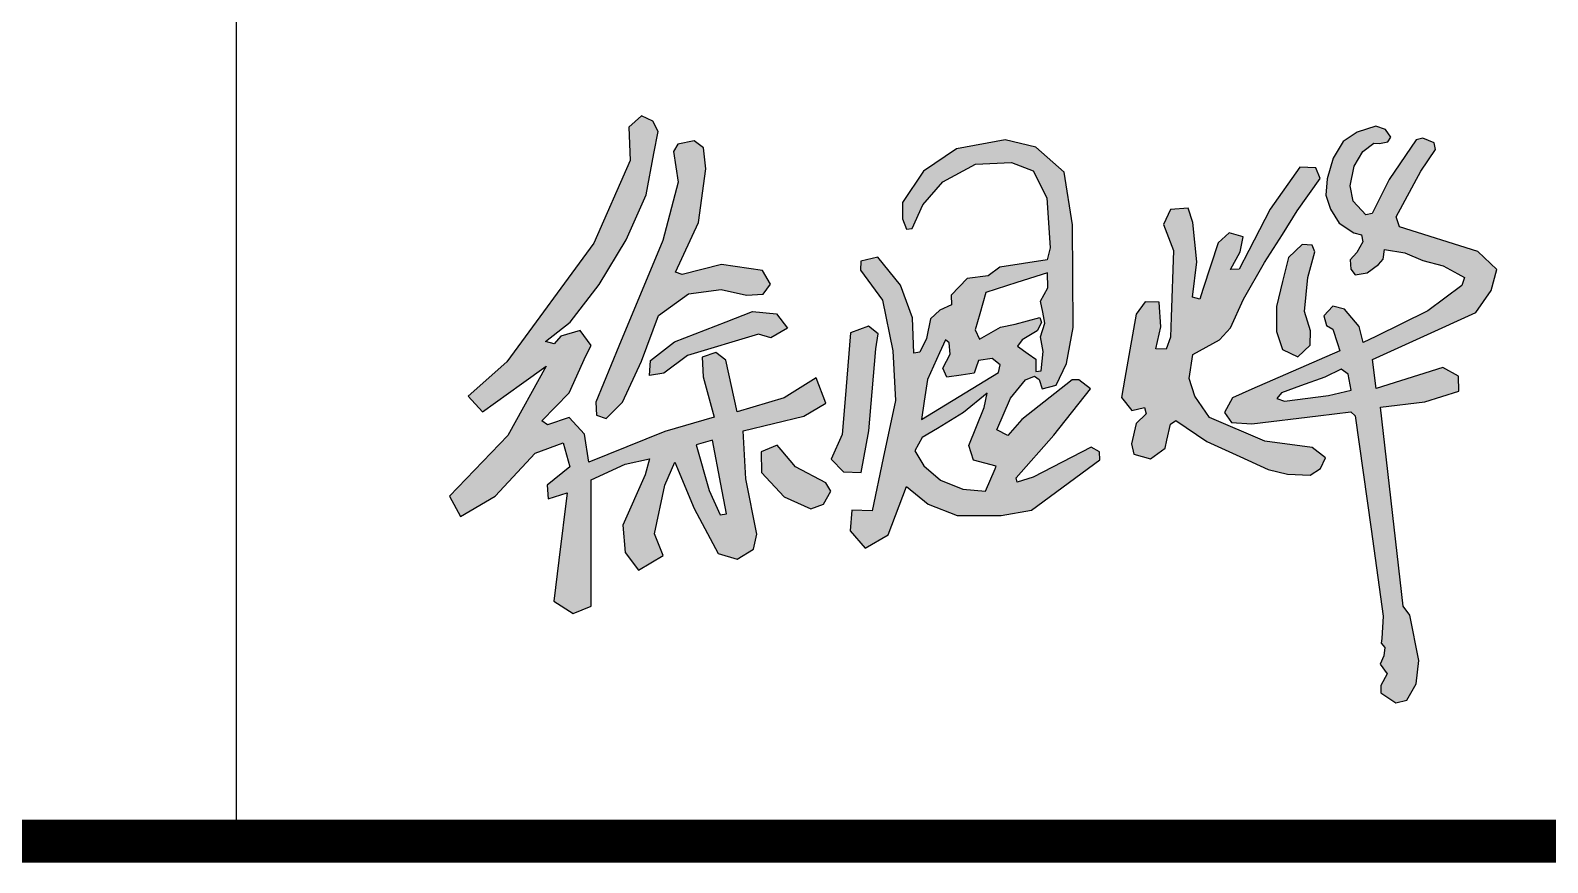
# Model space of a CAD drawing. Extents: x -417156 to 1571408, y 205758 to 1045562.
# Drawn here: x 1025316 to 1028855, y 902281 to 904224 of the extents above; entities that cross this region are included whole.
import ezdxf

# ---------------------------------------------------------------- set-up
doc = ezdxf.new("R2010")
doc.units = 0
doc.header["$LTSCALE"] = 1000
doc.header["$MEASUREMENT"] = 0
doc.layers.get('0').update_dxf_attribs({"linetype": 'CONTINUOUS'})
doc.layers.add('PP-PM-TK', color=7, linetype='CONTINUOUS')
doc.layers.add('PUB_TITLE', color=4, linetype='CONTINUOUS')

msp = doc.modelspace()

# ---------------------------------------------------------------- hatches: boundary and pattern name
h = msp.add_hatch(color=256)
h.paths.add_polyline_path([(1028389.4, 903421.4), (1028373.1, 903433.1), (1028334.9, 903414.8), (1028278.3, 903393.9), (1028234, 903377.6), (1028222.8, 903364.4), (1028240.6, 903358.3), (1028343.5, 903371.5), (1028396, 903384.2)], flags=16)
h.paths.add_polyline_path([(1028449.4, 903960.8), (1028462.4, 903959.7), (1028481.6, 903963.8), (1028488.8, 903974.7), (1028476.6, 903992.7), (1028453.6, 904000.6), (1028410.5, 903986.4), (1028377.9, 903964.2), (1028354.5, 903925.8), (1028340.6, 903877.5), (1028336.9, 903839.1), (1028348.2, 903806.5), (1028368.3, 903773.9), (1028402.6, 903751.7), (1028420.1, 903747.1), (1028423.5, 903730.4), (1028409.7, 903705.8), (1028393.7, 903688.3), (1028395.4, 903666.6), (1028405.4, 903653.6), (1028433.5, 903658.2), (1028460.2, 903677.1), (1028470.7, 903690), (1028474.1, 903712.2), (1028521.1, 903704.7), (1028563.7, 903686.7), (1028610.6, 903674.6), (1028644.9, 903655.8), (1028660.7, 903647.2), (1028654.1, 903628.6), (1028575.4, 903569.5), (1028453.7, 903509.7), (1028424.1, 903495.2), (1028414.8, 903532.7), (1028380.4, 903573.2), (1028353.2, 903580.4), (1028332.3, 903557.8), (1028338.6, 903534.8), (1028353.7, 903526.4), (1028364.5, 903493), (1028370, 903476.2), (1028164.5, 903386.2), (1028119.5, 903366.5), (1028100.8, 903331.7), (1028117.5, 903308.7), (1028164.8, 903305.7), (1028319.2, 903324.1), (1028395.2, 903333.2), (1028405.8, 903324.6), (1028442.6, 903060.1), (1028470.9, 902856.7), (1028467.9, 902804.6), (1028465.9, 902793.3), (1028474.6, 902783.2), (1028472.8, 902763.9), (1028464.2, 902744.6), (1028480.1, 902721.8), (1028465.8, 902694.9), (1028465.4, 902677.7), (1028500.6, 902654), (1028526.1, 902660.3), (1028547.5, 902698.7), (1028554.2, 902752.8), (1028533, 902858.7), (1028517.5, 902880.1), (1028464.3, 903344.8), (1028567.7, 903357.2), (1028647, 903382), (1028646.2, 903416.7), (1028609.8, 903437.4), (1028454.4, 903387.8), (1028446.1, 903455.5), (1028566, 903510.1), (1028687, 903565.1), (1028722.4, 903617), (1028735.6, 903665.7), (1028691.8, 903707.9), (1028509, 903765.7), (1028501.4, 903788.9), (1028559.1, 903895), (1028593.2, 903946.1), (1028589.9, 903961.5), (1028563.6, 903972.5), (1028548.1, 903968.8), (1028484.8, 903875.5), (1028445.4, 903796.3), (1028430.4, 903793.1), (1028401.1, 903825.5), (1028393.8, 903860.8), (1028403.2, 903907), (1028423.5, 903940.9)])
h.paths.add_polyline_path([(1028305.2, 903722.6), (1028282.2, 903723.8), (1028250.1, 903694.1), (1028236.1, 903637.8), (1028221.7, 903579.4), (1028222.2, 903520.9), (1028236.1, 903479.2), (1028271.9, 903462.2), (1028300.4, 903488.8), (1028301.6, 903522.8), (1028287.1, 903567.6), (1028294.9, 903646.9), (1028311.3, 903706.9)], flags=17)
h.paths.add_polyline_path([(1028026.6, 903775.4), (1028016.2, 903809.3), (1027975.2, 903805.7), (1027958.7, 903771.1), (1027981.7, 903709.8), (1027976.7, 903554.9), (1027975.1, 903507.6), (1027965.1, 903479.6), (1027940.6, 903481), (1027952.1, 903532.2), (1027948.5, 903589.8), (1027916.1, 903590.5), (1027894.4, 903561.7), (1027880, 903478.1), (1027868.6, 903412), (1027860.9, 903367.3), (1027884.3, 903336.9), (1027913.9, 903343.4), (1027918.2, 903329), (1027894.4, 903306.2), (1027883.6, 903258.7), (1027889.3, 903234.9), (1027928.3, 903224.1), (1027962.2, 903248.6), (1027966.5, 903267.3), (1027975.2, 903304.7), (1027987.4, 903313.4), (1028059.6, 903264.4), (1028136.7, 903229.1), (1028202.4, 903199.1), (1028247.8, 903188), (1028300.5, 903185.9), (1028325, 903201), (1028336.5, 903226.2), (1028305.5, 903250.7), (1028195.2, 903265.1), (1028066.1, 903320.2), (1028031.5, 903369.9), (1028018.5, 903411.7), (1028027.1, 903467.2), (1028089.2, 903501.8), (1028115.1, 903529.7), (1028145, 903596.4), (1028194, 903682.3), (1028235.7, 903747.7), (1028270.5, 903802.4), (1028323.9, 903878.3), (1028314.1, 903902.9), (1028276.5, 903904.7), (1028207.6, 903806.4), (1028157.7, 903710.2), (1028135, 903666.4), (1028114.6, 903665.9), (1028137.4, 903707.1), (1028144.2, 903742.2), (1028111.6, 903751.4), (1028086.3, 903728), (1028069.1, 903675.8), (1028050.3, 903618.9), (1028042.9, 903596.4), (1028026, 903601.4), (1028035.9, 903683.8)])
h.paths.add_polyline_path([(1027540.4, 903344), (1027547, 903376.8), (1027492, 903331.7), (1027431.3, 903294.9), (1027396, 903273.4), (1027378.8, 903242.4), (1027399.3, 903207.2), (1027438.7, 903174.4), (1027490.4, 903153.1), (1027543.7, 903148.2), (1027565.8, 903200.6), (1027568.4, 903206.7), (1027515, 903221.1), (1027504.3, 903254.7)], flags=16)
h.paths.add_polyline_path([(1027688.6, 903622.7), (1027687.9, 903657.9), (1027616.1, 903635.1), (1027544.1, 903612.2), (1027529.8, 903562.6), (1027519, 903525.3), (1027529.1, 903503.2), (1027578.1, 903531.3), (1027612.8, 903538.5), (1027670.3, 903553.5), (1027674.2, 903542.4), (1027663.8, 903522.8), (1027628.5, 903501.9), (1027618, 903486.9), (1027642.8, 903469.2), (1027660.5, 903456.7), (1027661.1, 903428.1), (1027672.9, 903429.4), (1027678.1, 903474.5), (1027671.6, 903508.4), (1027682.1, 903540.4), (1027676.8, 903565.9), (1027671.4, 903592.2)], flags=16)
h.paths.add_polyline_path([(1027458.7, 903495), (1027449.8, 903501.7), (1027436.2, 903471.3), (1027408.4, 903408.7), (1027400.7, 903358.1), (1027394.3, 903315.9), (1027449.8, 903349.6), (1027574, 903425.2), (1027577.8, 903443.5), (1027559.1, 903458.1), (1027526.7, 903453.1), (1027520.9, 903435.3), (1027517.2, 903423.6), (1027486.9, 903419.5), (1027452.8, 903414.8), (1027444.2, 903435.7), (1027461.2, 903468)], flags=16)
h.paths.add_polyline_path([(1027345.2, 903629.2), (1027291.9, 903694.4), (1027252.7, 903685.3), (1027251.7, 903664.2), (1027303, 903593.9), (1027327.1, 903476.3), (1027333.1, 903360), (1027305, 903225.4), (1027279.3, 903102.8), (1027231.5, 903103.8), (1027227.5, 903055.6), (1027262.7, 903015.4), (1027316, 903046.5), (1027359.3, 903159.1), (1027409.6, 903117.9), (1027477, 903091.8), (1027579.6, 903091.8), (1027651, 903103.8), (1027809.9, 903221.4), (1027809.2, 903240.5), (1027789.5, 903251.3), (1027654.7, 903180.8), (1027617.2, 903169.5), (1027615.2, 903179.3), (1027702.6, 903279.5), (1027787.9, 903386.9), (1027761.2, 903408), (1027745.7, 903408), (1027628, 903315.7), (1027595.2, 903278.6), (1027569.8, 903291.6), (1027602, 903365.3), (1027636.4, 903408.5), (1027657.3, 903417.1), (1027668.9, 903409.4), (1027675.9, 903387.6), (1027707.8, 903396.2), (1027731.9, 903446.7), (1027747.5, 903530.6), (1027745.9, 903770.2), (1027726.5, 903893.2), (1027661.1, 903951.7), (1027588.9, 903968.3), (1027475.7, 903947.8), (1027398.6, 903895.2), (1027349.8, 903822), (1027350, 903784.3), (1027358.8, 903760.1), (1027372.5, 903761.8), (1027397, 903816.5), (1027443.7, 903870.2), (1027520.1, 903911.4), (1027604.2, 903915.6), (1027654.8, 903895.9), (1027686.6, 903833.3), (1027694.3, 903716.7), (1027687.4, 903688.5), (1027576.7, 903671.3), (1027549.2, 903650.7), (1027500.3, 903644.7), (1027463.4, 903605.7), (1027464.2, 903583.4), (1027436.8, 903570.6), (1027415.3, 903550.9), (1027405.9, 903504.6), (1027390.4, 903472.8), (1027376.5, 903470.6), (1027372.9, 903552.9)])
h.paths.add_polyline_path([(1027293.3, 903516), (1027270.3, 903533.9), (1027228.7, 903518.3), (1027215.7, 903363.7), (1027208.7, 903280.8), (1027183.2, 903223.3), (1027211.8, 903193.4), (1027253.4, 903192.1), (1027271.6, 903289.6), (1027284.6, 903444.3), (1027287.7, 903481)])
h.paths.add_polyline_path([(1027057.8, 903255.5), (1027020.2, 903240.2), (1027020.9, 903191.7), (1027074, 903135.3), (1027135.6, 903107.5), (1027165.4, 903117.8), (1027182.3, 903148.3), (1027171.3, 903167.7), (1027100.6, 903205.3), (1027066.9, 903244.8)])
h.paths.add_polyline_path([(1026907, 903267.3), (1026868.4, 903256.4), (1026898.8, 903150.2), (1026924.8, 903093.2), (1026939, 903095.8), (1026926.1, 903165.1)], flags=16)
h.paths.add_polyline_path([(1026759.4, 903418.7), (1026762, 903453.6), (1026817.9, 903497), (1026938.4, 903543.7), (1027000.3, 903567.7), (1027056.2, 903562.1), (1027081.9, 903528.5), (1027043, 903506.2), (1027014.1, 903514.7), (1026848.2, 903464.8), (1026792.9, 903424)], flags=17)
h.paths.add_polyline_path([(1026885.5, 903949.9), (1026864.2, 903965.9), (1026825.6, 903958.5), (1026815.4, 903941.5), (1026826.9, 903869.7), (1026791, 903733.5), (1026688.5, 903487), (1026634.2, 903356.4), (1026636.2, 903326), (1026658.6, 903317.8), (1026696.6, 903355.8), (1026740.7, 903452.2), (1026780.7, 903558.6), (1026850.9, 903609.1), (1026926.7, 903619.3), (1026985.7, 903606.2), (1027025.1, 903608.5), (1027041.8, 903631.8), (1027023.3, 903663.4), (1026927.3, 903677.1), (1026836, 903654.4), (1026820.5, 903659.8), (1026873.6, 903775.7), (1026890.9, 903901.1)], flags=17)
h.paths.add_polyline_path([(1026767.3, 904012.4), (1026740.7, 904024.7), (1026711.3, 903998.1), (1026714.5, 903920), (1026629.9, 903727.2), (1026427.3, 903449.9), (1026336.4, 903370.2), (1026369.9, 903333.6), (1026460.9, 903398.9), (1026518.8, 903440.5), (1026428.9, 903278.7), (1026293.3, 903136.9), (1026318.8, 903089.1), (1026400.1, 903136.9), (1026492.7, 903237.3), (1026558.1, 903261.2), (1026574, 903205.4), (1026521.4, 903162.4), (1026523, 903130.5), (1026567.6, 903144.8), (1026548.5, 902987.1), (1026536.9, 902891.3), (1026582, 902862.8), (1026623.5, 902880.3), (1026623.5, 903175.1), (1026703.2, 903211.8), (1026759.9, 903224.2), (1026749.9, 903186.2), (1026697.3, 903069), (1026702.9, 903005.3), (1026734.2, 902964), (1026791.2, 902998.6), (1026771.1, 903048.9), (1026795.7, 903162.8), (1026819.1, 903216.4), (1026863.9, 903108.1), (1026919.7, 903003.1), (1026964.4, 902989.7), (1027002.4, 903013.2), (1027010.3, 903047.8), (1026984.6, 903177.3), (1026977.8, 903288.9), (1027119.8, 903323.5), (1027171.2, 903353.7), (1027148.8, 903412.9), (1027074, 903366), (1026964.4, 903333.6), (1026937.6, 903454.2), (1026914.1, 903472), (1026882.9, 903460.9), (1026885.1, 903415.1), (1026910.8, 903321.3), (1026795.7, 903287.8), (1026618, 903216.4), (1026607.9, 903281.1), (1026572.2, 903320.2), (1026521.9, 903303.5), (1026508.4, 903312.4), (1026572.2, 903378.3), (1026611.3, 903464.2), (1026623.6, 903488.1), (1026597.9, 903523.8), (1026553.2, 903510.4), (1026537.5, 903492.5), (1026517.4, 903498.1), (1026574.4, 903542.8), (1026642.6, 903631), (1026705.2, 903735.3), (1026752.1, 903840.2), (1026770, 903936.3), (1026779.6, 903987.9)])

# ---------------------------------------------------------------- linework, layer by layer
for p, q in [((1026740.7, 904024.7), (1026711.3, 903998.1)), ((1026767.3, 904012.4), (1026740.7, 904024.7)), ((1026779.6, 903987.9), (1026767.3, 904012.4)), ((1026711.3, 903998.1), (1026714.5, 903920)), ((1026770, 903936.3), (1026779.6, 903987.9)), ((1028410.5, 903986.4), (1028377.9, 903964.2)), ((1028453.6, 904000.6), (1028410.5, 903986.4)), ((1028476.6, 903992.7), (1028453.6, 904000.6)), ((1028488.8, 903974.7), (1028476.6, 903992.7)), ((1026825.6, 903958.5), (1026815.4, 903941.5)), ((1026815.4, 903941.5), (1026826.9, 903869.7)), ((1026864.2, 903965.9), (1026825.6, 903958.5)), ((1026885.5, 903949.9), (1026864.2, 903965.9)), ((1026890.9, 903901.1), (1026885.5, 903949.9)), ((1027475.7, 903947.8), (1027398.6, 903895.2)), ((1027588.9, 903968.3), (1027475.7, 903947.8)), ((1027661.1, 903951.7), (1027588.9, 903968.3)), ((1027726.5, 903893.2), (1027661.1, 903951.7)), ((1028377.9, 903964.2), (1028354.5, 903925.8)), ((1028403.2, 903907), (1028423.5, 903940.9)), ((1028423.5, 903940.9), (1028449.4, 903960.8)), ((1028449.4, 903960.8), (1028462.4, 903959.7)), ((1028462.4, 903959.7), (1028481.6, 903963.8)), ((1028481.6, 903963.8), (1028488.8, 903974.7)), ((1028548.1, 903968.8), (1028484.8, 903875.5)), ((1028563.6, 903972.5), (1028548.1, 903968.8)), ((1028559.1, 903895), (1028593.2, 903946.1)), ((1028589.9, 903961.5), (1028563.6, 903972.5)), ((1028593.2, 903946.1), (1028589.9, 903961.5)), ((1026714.5, 903920), (1026629.9, 903727.2)), ((1026752.1, 903840.2), (1026770, 903936.3)), ((1027443.7, 903870.2), (1027520.1, 903911.4)), ((1027520.1, 903911.4), (1027604.2, 903915.6)), ((1027604.2, 903915.6), (1027654.8, 903895.9)), ((1028276.5, 903904.7), (1028207.6, 903806.4)), ((1028314.1, 903902.9), (1028276.5, 903904.7)), ((1028354.5, 903925.8), (1028340.6, 903877.5)), ((1028393.8, 903860.8), (1028403.2, 903907)), ((1026826.9, 903869.7), (1026791, 903733.5)), ((1026873.6, 903775.7), (1026890.9, 903901.1)), ((1027398.6, 903895.2), (1027349.8, 903822)), ((1027397, 903816.5), (1027443.7, 903870.2)), ((1027654.8, 903895.9), (1027686.6, 903833.3)), ((1027745.9, 903770.2), (1027726.5, 903893.2)), ((1028270.5, 903802.4), (1028323.9, 903878.3)), ((1028323.9, 903878.3), (1028314.1, 903902.9)), ((1028340.6, 903877.5), (1028336.9, 903839.1)), ((1028484.8, 903875.5), (1028445.4, 903796.3)), ((1028501.4, 903788.9), (1028559.1, 903895)), ((1026705.2, 903735.3), (1026752.1, 903840.2)), ((1027686.6, 903833.3), (1027694.3, 903716.7)), ((1028336.9, 903839.1), (1028348.2, 903806.5)), ((1028401.1, 903825.5), (1028393.8, 903860.8)), ((1027349.8, 903822), (1027350, 903784.3)), ((1027372.5, 903761.8), (1027397, 903816.5)), ((1027975.2, 903805.7), (1027958.7, 903771.1)), ((1028016.2, 903809.3), (1027975.2, 903805.7)), ((1028026.6, 903775.4), (1028016.2, 903809.3)), ((1028207.6, 903806.4), (1028157.7, 903710.2)), ((1028235.7, 903747.7), (1028270.5, 903802.4)), ((1028348.2, 903806.5), (1028368.3, 903773.9)), ((1028430.4, 903793.1), (1028401.1, 903825.5)), ((1026820.5, 903659.8), (1026873.6, 903775.7)), ((1027350, 903784.3), (1027358.8, 903760.1)), ((1027747.5, 903530.6), (1027745.9, 903770.2)), ((1027958.7, 903771.1), (1027981.7, 903709.8)), ((1028035.9, 903683.8), (1028026.6, 903775.4)), ((1028368.3, 903773.9), (1028402.6, 903751.7)), ((1028445.4, 903796.3), (1028430.4, 903793.1)), ((1028509, 903765.7), (1028501.4, 903788.9)), ((1028691.8, 903707.9), (1028509, 903765.7)), ((1026629.9, 903727.2), (1026427.3, 903449.9)), ((1026642.6, 903631), (1026705.2, 903735.3)), ((1026791, 903733.5), (1026688.5, 903487)), ((1027358.8, 903760.1), (1027372.5, 903761.8)), ((1028086.3, 903728), (1028069.1, 903675.8)), ((1028111.6, 903751.4), (1028086.3, 903728)), ((1028144.2, 903742.2), (1028111.6, 903751.4)), ((1028137.4, 903707.1), (1028144.2, 903742.2)), ((1028194, 903682.3), (1028235.7, 903747.7)), ((1028402.6, 903751.7), (1028420.1, 903747.1)), ((1028423.5, 903730.4), (1028409.7, 903705.8)), ((1028420.1, 903747.1), (1028423.5, 903730.4)), ((1027291.9, 903694.4), (1027252.7, 903685.3)), ((1027345.2, 903629.2), (1027291.9, 903694.4)), ((1027694.3, 903716.7), (1027687.4, 903688.5)), ((1027981.7, 903709.8), (1027976.7, 903554.9)), ((1028114.6, 903665.9), (1028137.4, 903707.1)), ((1028157.7, 903710.2), (1028135, 903666.4)), ((1028250.1, 903694.1), (1028236.1, 903637.8)), ((1028282.2, 903723.8), (1028250.1, 903694.1)), ((1028305.2, 903722.6), (1028282.2, 903723.8)), ((1028294.9, 903646.9), (1028311.3, 903706.9)), ((1028311.3, 903706.9), (1028305.2, 903722.6)), ((1028409.7, 903705.8), (1028393.7, 903688.3)), ((1028470.7, 903690), (1028474.1, 903712.2)), ((1028474.1, 903712.2), (1028521.1, 903704.7)), ((1028521.1, 903704.7), (1028563.7, 903686.7)), ((1028735.6, 903665.7), (1028691.8, 903707.9)), ((1026836, 903654.4), (1026820.5, 903659.8)), ((1026927.3, 903677.1), (1026836, 903654.4)), ((1027023.3, 903663.4), (1026927.3, 903677.1)), ((1027041.8, 903631.8), (1027023.3, 903663.4)), ((1027252.7, 903685.3), (1027251.7, 903664.2)), ((1027251.7, 903664.2), (1027303, 903593.9)), ((1027576.7, 903671.3), (1027549.2, 903650.7)), ((1027687.4, 903688.5), (1027576.7, 903671.3)), ((1027687.9, 903657.9), (1027616.1, 903635.1)), ((1027688.6, 903622.7), (1027687.9, 903657.9)), ((1028026, 903601.4), (1028035.9, 903683.8)), ((1028069.1, 903675.8), (1028050.3, 903618.9)), ((1028135, 903666.4), (1028114.6, 903665.9)), ((1028145, 903596.4), (1028194, 903682.3)), ((1028393.7, 903688.3), (1028395.4, 903666.6)), ((1028395.4, 903666.6), (1028405.4, 903653.6)), ((1028405.4, 903653.6), (1028433.5, 903658.2)), ((1028433.5, 903658.2), (1028460.2, 903677.1)), ((1028460.2, 903677.1), (1028470.7, 903690)), ((1028563.7, 903686.7), (1028610.6, 903674.6)), ((1028610.6, 903674.6), (1028644.9, 903655.8)), ((1028722.4, 903617), (1028735.6, 903665.7)), ((1026574.4, 903542.8), (1026642.6, 903631)), ((1027025.1, 903608.5), (1027041.8, 903631.8)), ((1027372.9, 903552.9), (1027345.2, 903629.2)), ((1027500.3, 903644.7), (1027463.4, 903605.7)), ((1027549.2, 903650.7), (1027500.3, 903644.7)), ((1027616.1, 903635.1), (1027544.1, 903612.2)), ((1027671.4, 903592.2), (1027688.6, 903622.7)), ((1028236.1, 903637.8), (1028221.7, 903579.4)), ((1028287.1, 903567.6), (1028294.9, 903646.9)), ((1028654.1, 903628.6), (1028575.4, 903569.5)), ((1028644.9, 903655.8), (1028660.7, 903647.2)), ((1028660.7, 903647.2), (1028654.1, 903628.6)), ((1026780.7, 903558.6), (1026850.9, 903609.1)), ((1026850.9, 903609.1), (1026926.7, 903619.3)), ((1026926.7, 903619.3), (1026985.7, 903606.2)), ((1026985.7, 903606.2), (1027025.1, 903608.5)), ((1027303, 903593.9), (1027327.1, 903476.3)), ((1027463.4, 903605.7), (1027464.2, 903583.4)), ((1027544.1, 903612.2), (1027529.8, 903562.6)), ((1027676.8, 903565.9), (1027671.4, 903592.2)), ((1027916.1, 903590.5), (1027894.4, 903561.7)), ((1027948.5, 903589.8), (1027916.1, 903590.5)), ((1027952.1, 903532.2), (1027948.5, 903589.8)), ((1028042.9, 903596.4), (1028026, 903601.4)), ((1028050.3, 903618.9), (1028042.9, 903596.4)), ((1028115.1, 903529.7), (1028145, 903596.4)), ((1028687, 903565.1), (1028722.4, 903617)), ((1026740.7, 903452.2), (1026780.7, 903558.6)), ((1026938.4, 903543.7), (1027000.3, 903567.7)), ((1027000.3, 903567.7), (1027056.2, 903562.1)), ((1027056.2, 903562.1), (1027081.9, 903528.5)), ((1027376.5, 903470.6), (1027372.9, 903552.9)), ((1027415.3, 903550.9), (1027405.9, 903504.6)), ((1027436.8, 903570.6), (1027415.3, 903550.9)), ((1027464.2, 903583.4), (1027436.8, 903570.6)), ((1027529.8, 903562.6), (1027519, 903525.3)), ((1027612.8, 903538.5), (1027670.3, 903553.5)), ((1027670.3, 903553.5), (1027674.2, 903542.4)), ((1027682.1, 903540.4), (1027676.8, 903565.9)), ((1027894.4, 903561.7), (1027880, 903478.1)), ((1027976.7, 903554.9), (1027975.1, 903507.6)), ((1028221.7, 903579.4), (1028222.2, 903520.9)), ((1028301.6, 903522.8), (1028287.1, 903567.6)), ((1028353.2, 903580.4), (1028332.3, 903557.8)), ((1028332.3, 903557.8), (1028338.6, 903534.8)), ((1028380.4, 903573.2), (1028353.2, 903580.4)), ((1028414.8, 903532.7), (1028380.4, 903573.2)), ((1028575.4, 903569.5), (1028453.7, 903509.7)), ((1028566, 903510.1), (1028687, 903565.1)), ((1026517.4, 903498.1), (1026574.4, 903542.8)), ((1026597.9, 903523.8), (1026553.2, 903510.4)), ((1026623.6, 903488.1), (1026597.9, 903523.8)), ((1026817.9, 903497), (1026938.4, 903543.7)), ((1027081.9, 903528.5), (1027043, 903506.2)), ((1027228.7, 903518.3), (1027215.7, 903363.7)), ((1027270.3, 903533.9), (1027228.7, 903518.3)), ((1027293.3, 903516), (1027270.3, 903533.9)), ((1027287.7, 903481), (1027293.3, 903516)), ((1027519, 903525.3), (1027529.1, 903503.2)), ((1027529.1, 903503.2), (1027578.1, 903531.3)), ((1027578.1, 903531.3), (1027612.8, 903538.5)), ((1027663.8, 903522.8), (1027628.5, 903501.9)), ((1027674.2, 903542.4), (1027663.8, 903522.8)), ((1027671.6, 903508.4), (1027682.1, 903540.4)), ((1027731.9, 903446.7), (1027747.5, 903530.6)), ((1027940.6, 903481), (1027952.1, 903532.2)), ((1028089.2, 903501.8), (1028115.1, 903529.7)), ((1028222.2, 903520.9), (1028236.1, 903479.2)), ((1028300.4, 903488.8), (1028301.6, 903522.8)), ((1028338.6, 903534.8), (1028353.7, 903526.4)), ((1028353.7, 903526.4), (1028364.5, 903493)), ((1028424.1, 903495.2), (1028414.8, 903532.7)), ((1026537.5, 903492.5), (1026517.4, 903498.1)), ((1026553.2, 903510.4), (1026537.5, 903492.5)), ((1026611.3, 903464.2), (1026623.6, 903488.1)), ((1026688.5, 903487), (1026634.2, 903356.4)), ((1026762, 903453.6), (1026817.9, 903497)), ((1027014.1, 903514.7), (1026848.2, 903464.8)), ((1027043, 903506.2), (1027014.1, 903514.7)), ((1027284.6, 903444.3), (1027287.7, 903481)), ((1027405.9, 903504.6), (1027390.4, 903472.8)), ((1027449.8, 903501.7), (1027436.2, 903471.3)), ((1027458.7, 903495), (1027449.8, 903501.7)), ((1027461.2, 903468), (1027458.7, 903495)), ((1027628.5, 903501.9), (1027618, 903486.9)), ((1027618, 903486.9), (1027642.8, 903469.2)), ((1027678.1, 903474.5), (1027671.6, 903508.4)), ((1027965.1, 903479.6), (1027940.6, 903481)), ((1027975.1, 903507.6), (1027965.1, 903479.6)), ((1028027.1, 903467.2), (1028089.2, 903501.8)), ((1028271.9, 903462.2), (1028300.4, 903488.8)), ((1028364.5, 903493), (1028370, 903476.2)), ((1028453.7, 903509.7), (1028424.1, 903495.2)), ((1028446.1, 903455.5), (1028566, 903510.1)), ((1026427.3, 903449.9), (1026336.4, 903370.2)), ((1026572.2, 903378.3), (1026611.3, 903464.2)), ((1026696.6, 903355.8), (1026740.7, 903452.2)), ((1026759.4, 903418.7), (1026762, 903453.6)), ((1026848.2, 903464.8), (1026792.9, 903424)), ((1026914.1, 903472), (1026882.9, 903460.9)), ((1026882.9, 903460.9), (1026885.1, 903415.1)), ((1026937.6, 903454.2), (1026914.1, 903472)), ((1026964.4, 903333.6), (1026937.6, 903454.2)), ((1027271.6, 903289.6), (1027284.6, 903444.3)), ((1027327.1, 903476.3), (1027333.1, 903360)), ((1027390.4, 903472.8), (1027376.5, 903470.6)), ((1027436.2, 903471.3), (1027408.4, 903408.7)), ((1027444.2, 903435.7), (1027461.2, 903468)), ((1027526.7, 903453.1), (1027520.9, 903435.3)), ((1027559.1, 903458.1), (1027526.7, 903453.1)), ((1027577.8, 903443.5), (1027559.1, 903458.1)), ((1027642.8, 903469.2), (1027660.5, 903456.7)), ((1027660.5, 903456.7), (1027661.1, 903428.1)), ((1027672.9, 903429.4), (1027678.1, 903474.5)), ((1027707.8, 903396.2), (1027731.9, 903446.7)), ((1027880, 903478.1), (1027868.6, 903412)), ((1028018.5, 903411.7), (1028027.1, 903467.2)), ((1028370, 903476.2), (1028164.5, 903386.2)), ((1028236.1, 903479.2), (1028271.9, 903462.2)), ((1028454.4, 903387.8), (1028446.1, 903455.5)), ((1026518.8, 903440.5), (1026428.9, 903278.7)), ((1026460.9, 903398.9), (1026518.8, 903440.5)), ((1026518.8, 903440.5), (1026518.8, 903440.5)), ((1026792.9, 903424), (1026759.4, 903418.7)), ((1026885.1, 903415.1), (1026910.8, 903321.3)), ((1027148.8, 903412.9), (1027074, 903366)), ((1027171.2, 903353.7), (1027148.8, 903412.9)), ((1027408.4, 903408.7), (1027400.7, 903358.1)), ((1027452.8, 903414.8), (1027444.2, 903435.7)), ((1027449.8, 903349.6), (1027574, 903425.2)), ((1027486.9, 903419.5), (1027452.8, 903414.8)), ((1027517.2, 903423.6), (1027486.9, 903419.5)), ((1027520.9, 903435.3), (1027517.2, 903423.6)), ((1027574, 903425.2), (1027577.8, 903443.5)), ((1027636.4, 903408.5), (1027657.3, 903417.1)), ((1027657.3, 903417.1), (1027668.9, 903409.4)), ((1027661.1, 903428.1), (1027672.9, 903429.4)), ((1027668.9, 903409.4), (1027675.9, 903387.6)), ((1027868.6, 903412), (1027860.9, 903367.3)), ((1028031.5, 903369.9), (1028018.5, 903411.7)), ((1028334.9, 903414.8), (1028278.3, 903393.9)), ((1028373.1, 903433.1), (1028334.9, 903414.8)), ((1028389.4, 903421.4), (1028373.1, 903433.1)), ((1028396, 903384.2), (1028389.4, 903421.4)), ((1028609.8, 903437.4), (1028454.4, 903387.8)), ((1028646.2, 903416.7), (1028609.8, 903437.4)), ((1028647, 903382), (1028646.2, 903416.7)), ((1026369.9, 903333.6), (1026460.9, 903398.9)), ((1026508.4, 903312.4), (1026572.2, 903378.3)), ((1027547, 903376.8), (1027492, 903331.7)), ((1027540.4, 903344), (1027547, 903376.8)), ((1027602, 903365.3), (1027636.4, 903408.5)), ((1027745.7, 903408), (1027628, 903315.7)), ((1027675.9, 903387.6), (1027707.8, 903396.2)), ((1027702.6, 903279.5), (1027787.9, 903386.9)), ((1027761.2, 903408), (1027745.7, 903408)), ((1027787.9, 903386.9), (1027761.2, 903408)), ((1028164.5, 903386.2), (1028119.5, 903366.5)), ((1028234, 903377.6), (1028222.8, 903364.4)), ((1028278.3, 903393.9), (1028234, 903377.6)), ((1028343.5, 903371.5), (1028396, 903384.2)), ((1028567.7, 903357.2), (1028647, 903382)), ((1026336.4, 903370.2), (1026369.9, 903333.6)), ((1026634.2, 903356.4), (1026636.2, 903326)), ((1026658.6, 903317.8), (1026696.6, 903355.8)), ((1027074, 903366), (1026964.4, 903333.6)), ((1027119.8, 903323.5), (1027171.2, 903353.7)), ((1027215.7, 903363.7), (1027208.7, 903280.8)), ((1027333.1, 903360), (1027305, 903225.4)), ((1027400.7, 903358.1), (1027394.3, 903315.9)), ((1027394.3, 903315.9), (1027449.8, 903349.6)), ((1027504.3, 903254.7), (1027540.4, 903344)), ((1027569.8, 903291.6), (1027602, 903365.3)), ((1027860.9, 903367.3), (1027884.3, 903336.9)), ((1027884.3, 903336.9), (1027913.9, 903343.4)), ((1027913.9, 903343.4), (1027918.2, 903329)), ((1028066.1, 903320.2), (1028031.5, 903369.9)), ((1028119.5, 903366.5), (1028100.8, 903331.7)), ((1028222.8, 903364.4), (1028240.6, 903358.3)), ((1028240.6, 903358.3), (1028343.5, 903371.5)), ((1028464.3, 903344.8), (1028567.7, 903357.2)), ((1028517.5, 902880.1), (1028464.3, 903344.8)), ((1026521.9, 903303.5), (1026508.4, 903312.4)), ((1026572.2, 903320.2), (1026521.9, 903303.5)), ((1026607.9, 903281.1), (1026572.2, 903320.2)), ((1026636.2, 903326), (1026658.6, 903317.8)), ((1026910.8, 903321.3), (1026795.7, 903287.8)), ((1026977.8, 903288.9), (1027119.8, 903323.5)), ((1027492, 903331.7), (1027431.3, 903294.9)), ((1027628, 903315.7), (1027595.2, 903278.6)), ((1027894.4, 903306.2), (1027883.6, 903258.7)), ((1027918.2, 903329), (1027894.4, 903306.2)), ((1027966.5, 903267.3), (1027975.2, 903304.7)), ((1027975.2, 903304.7), (1027987.4, 903313.4)), ((1027987.4, 903313.4), (1028059.6, 903264.4)), ((1028195.2, 903265.1), (1028066.1, 903320.2)), ((1028100.8, 903331.7), (1028117.5, 903308.7)), ((1028117.5, 903308.7), (1028164.8, 903305.7)), ((1028164.8, 903305.7), (1028319.2, 903324.1)), ((1028319.2, 903324.1), (1028395.2, 903333.2)), ((1028395.2, 903333.2), (1028405.8, 903324.6)), ((1028405.8, 903324.6), (1028442.6, 903060.1)), ((1026428.9, 903278.7), (1026293.3, 903136.9)), ((1026618, 903216.4), (1026607.9, 903281.1)), ((1026795.7, 903287.8), (1026618, 903216.4)), ((1026907, 903267.3), (1026868.4, 903256.4)), ((1026926.1, 903165.1), (1026907, 903267.3)), ((1026984.6, 903177.3), (1026977.8, 903288.9)), ((1027208.7, 903280.8), (1027183.2, 903223.3)), ((1027253.4, 903192.1), (1027271.6, 903289.6)), ((1027396, 903273.4), (1027378.8, 903242.4)), ((1027431.3, 903294.9), (1027396, 903273.4)), ((1027595.2, 903278.6), (1027569.8, 903291.6)), ((1027615.2, 903179.3), (1027702.6, 903279.5)), ((1027962.2, 903248.6), (1027966.5, 903267.3)), ((1026400.1, 903136.9), (1026492.7, 903237.3)), ((1026492.7, 903237.3), (1026558.1, 903261.2)), ((1026558.1, 903261.2), (1026574, 903205.4)), ((1026868.4, 903256.4), (1026898.8, 903150.2)), ((1027057.8, 903255.5), (1027020.2, 903240.2)), ((1027020.2, 903240.2), (1027020.9, 903191.7)), ((1027066.9, 903244.8), (1027057.8, 903255.5)), ((1027100.6, 903205.3), (1027066.9, 903244.8)), ((1027378.8, 903242.4), (1027399.3, 903207.2)), ((1027515, 903221.1), (1027504.3, 903254.7)), ((1027789.5, 903251.3), (1027654.7, 903180.8)), ((1027809.2, 903240.5), (1027789.5, 903251.3)), ((1027809.9, 903221.4), (1027809.2, 903240.5)), ((1027883.6, 903258.7), (1027889.3, 903234.9)), ((1027889.3, 903234.9), (1027928.3, 903224.1)), ((1027928.3, 903224.1), (1027962.2, 903248.6)), ((1028059.6, 903264.4), (1028136.7, 903229.1)), ((1028305.5, 903250.7), (1028195.2, 903265.1)), ((1028336.5, 903226.2), (1028305.5, 903250.7)), ((1026574, 903205.4), (1026521.4, 903162.4)), ((1026623.5, 903175.1), (1026703.2, 903211.8)), ((1026703.2, 903211.8), (1026759.9, 903224.2)), ((1026759.9, 903224.2), (1026749.9, 903186.2)), ((1026795.7, 903162.8), (1026819.1, 903216.4)), ((1026819.1, 903216.4), (1026863.9, 903108.1)), ((1027171.3, 903167.7), (1027100.6, 903205.3)), ((1027183.2, 903223.3), (1027211.8, 903193.4)), ((1027305, 903225.4), (1027279.3, 903102.8)), ((1027399.3, 903207.2), (1027438.7, 903174.4)), ((1027568.4, 903206.7), (1027515, 903221.1)), ((1027543.7, 903148.2), (1027565.8, 903200.6)), ((1027565.8, 903200.6), (1027568.4, 903206.7)), ((1027651, 903103.8), (1027809.9, 903221.4)), ((1028136.7, 903229.1), (1028202.4, 903199.1)), ((1028202.4, 903199.1), (1028247.8, 903188)), ((1028300.5, 903185.9), (1028325, 903201)), ((1028325, 903201), (1028336.5, 903226.2)), ((1026521.4, 903162.4), (1026523, 903130.5)), ((1026623.5, 902880.3), (1026623.5, 903175.1)), ((1026749.9, 903186.2), (1026697.3, 903069)), ((1026771.1, 903048.9), (1026795.7, 903162.8)), ((1026939, 903095.8), (1026926.1, 903165.1)), ((1027010.3, 903047.8), (1026984.6, 903177.3)), ((1027020.9, 903191.7), (1027074, 903135.3)), ((1027182.3, 903148.3), (1027171.3, 903167.7)), ((1027211.8, 903193.4), (1027253.4, 903192.1)), ((1027438.7, 903174.4), (1027490.4, 903153.1)), ((1027617.2, 903169.5), (1027615.2, 903179.3)), ((1027654.7, 903180.8), (1027617.2, 903169.5)), ((1028247.8, 903188), (1028300.5, 903185.9)), ((1026293.3, 903136.9), (1026318.8, 903089.1)), ((1026318.8, 903089.1), (1026400.1, 903136.9)), ((1026523, 903130.5), (1026567.6, 903144.8)), ((1026567.6, 903144.8), (1026548.5, 902987.1)), ((1026898.8, 903150.2), (1026924.8, 903093.2)), ((1027074, 903135.3), (1027135.6, 903107.5)), ((1027165.4, 903117.8), (1027182.3, 903148.3)), ((1027316, 903046.5), (1027359.3, 903159.1)), ((1027359.3, 903159.1), (1027409.6, 903117.9)), ((1027490.4, 903153.1), (1027543.7, 903148.2)), ((1026863.9, 903108.1), (1026919.7, 903003.1)), ((1026924.8, 903093.2), (1026939, 903095.8)), ((1027135.6, 903107.5), (1027165.4, 903117.8)), ((1027231.5, 903103.8), (1027227.5, 903055.6)), ((1027279.3, 903102.8), (1027231.5, 903103.8)), ((1027409.6, 903117.9), (1027477, 903091.8)), ((1027477, 903091.8), (1027579.6, 903091.8)), ((1027579.6, 903091.8), (1027651, 903103.8)), ((1026697.3, 903069), (1026702.9, 903005.3)), ((1027227.5, 903055.6), (1027262.7, 903015.4)), ((1028442.6, 903060.1), (1028470.9, 902856.7)), ((1026791.2, 902998.6), (1026771.1, 903048.9)), ((1027002.4, 903013.2), (1027010.3, 903047.8)), ((1027262.7, 903015.4), (1027316, 903046.5)), ((1026548.5, 902987.1), (1026536.9, 902891.3)), ((1026702.9, 903005.3), (1026734.2, 902964)), ((1026734.2, 902964), (1026791.2, 902998.6)), ((1026919.7, 903003.1), (1026964.4, 902989.7)), ((1026964.4, 902989.7), (1027002.4, 903013.2)), ((1026536.9, 902891.3), (1026582, 902862.8)), ((1026582, 902862.8), (1026623.5, 902880.3)), ((1028533, 902858.7), (1028517.5, 902880.1)), ((1028470.9, 902856.7), (1028467.9, 902804.6)), ((1028554.2, 902752.8), (1028533, 902858.7)), ((1028467.9, 902804.6), (1028465.9, 902793.3)), ((1028465.9, 902793.3), (1028474.6, 902783.2)), ((1028474.6, 902783.2), (1028472.8, 902763.9)), ((1028472.8, 902763.9), (1028464.2, 902744.6)), ((1028464.2, 902744.6), (1028480.1, 902721.8)), ((1028547.5, 902698.7), (1028554.2, 902752.8)), ((1028480.1, 902721.8), (1028465.8, 902694.9)), ((1028465.8, 902694.9), (1028465.4, 902677.7)), ((1028465.4, 902677.7), (1028500.6, 902654)), ((1028526.1, 902660.3), (1028547.5, 902698.7)), ((1028500.6, 902654), (1028526.1, 902660.3))]:
    msp.add_line(p, q)
at = {"layer": 'PP-PM-TK', "color": 4, "const_width": 40}
msp.add_lwpolyline([(1018396.7, 902331.3), (1029396.7, 902331.3)], dxfattribs=at)
at = {"layer": 'PUB_TITLE', "color": 4}
for p, q in [((1025796.6, 902331.3), (1025796.6, 916331.3)), ((1018396.7, 902331.3), (1029396.7, 902331.3))]:
    msp.add_line(p, q, dxfattribs=at)
at = {"layer": 'PUB_TITLE', "color": 4, "const_width": 100}
msp.add_lwpolyline([(1018396.7, 902331.3), (1029396.7, 902331.3)], dxfattribs=at)

doc.saveas('drawing.dxf')
